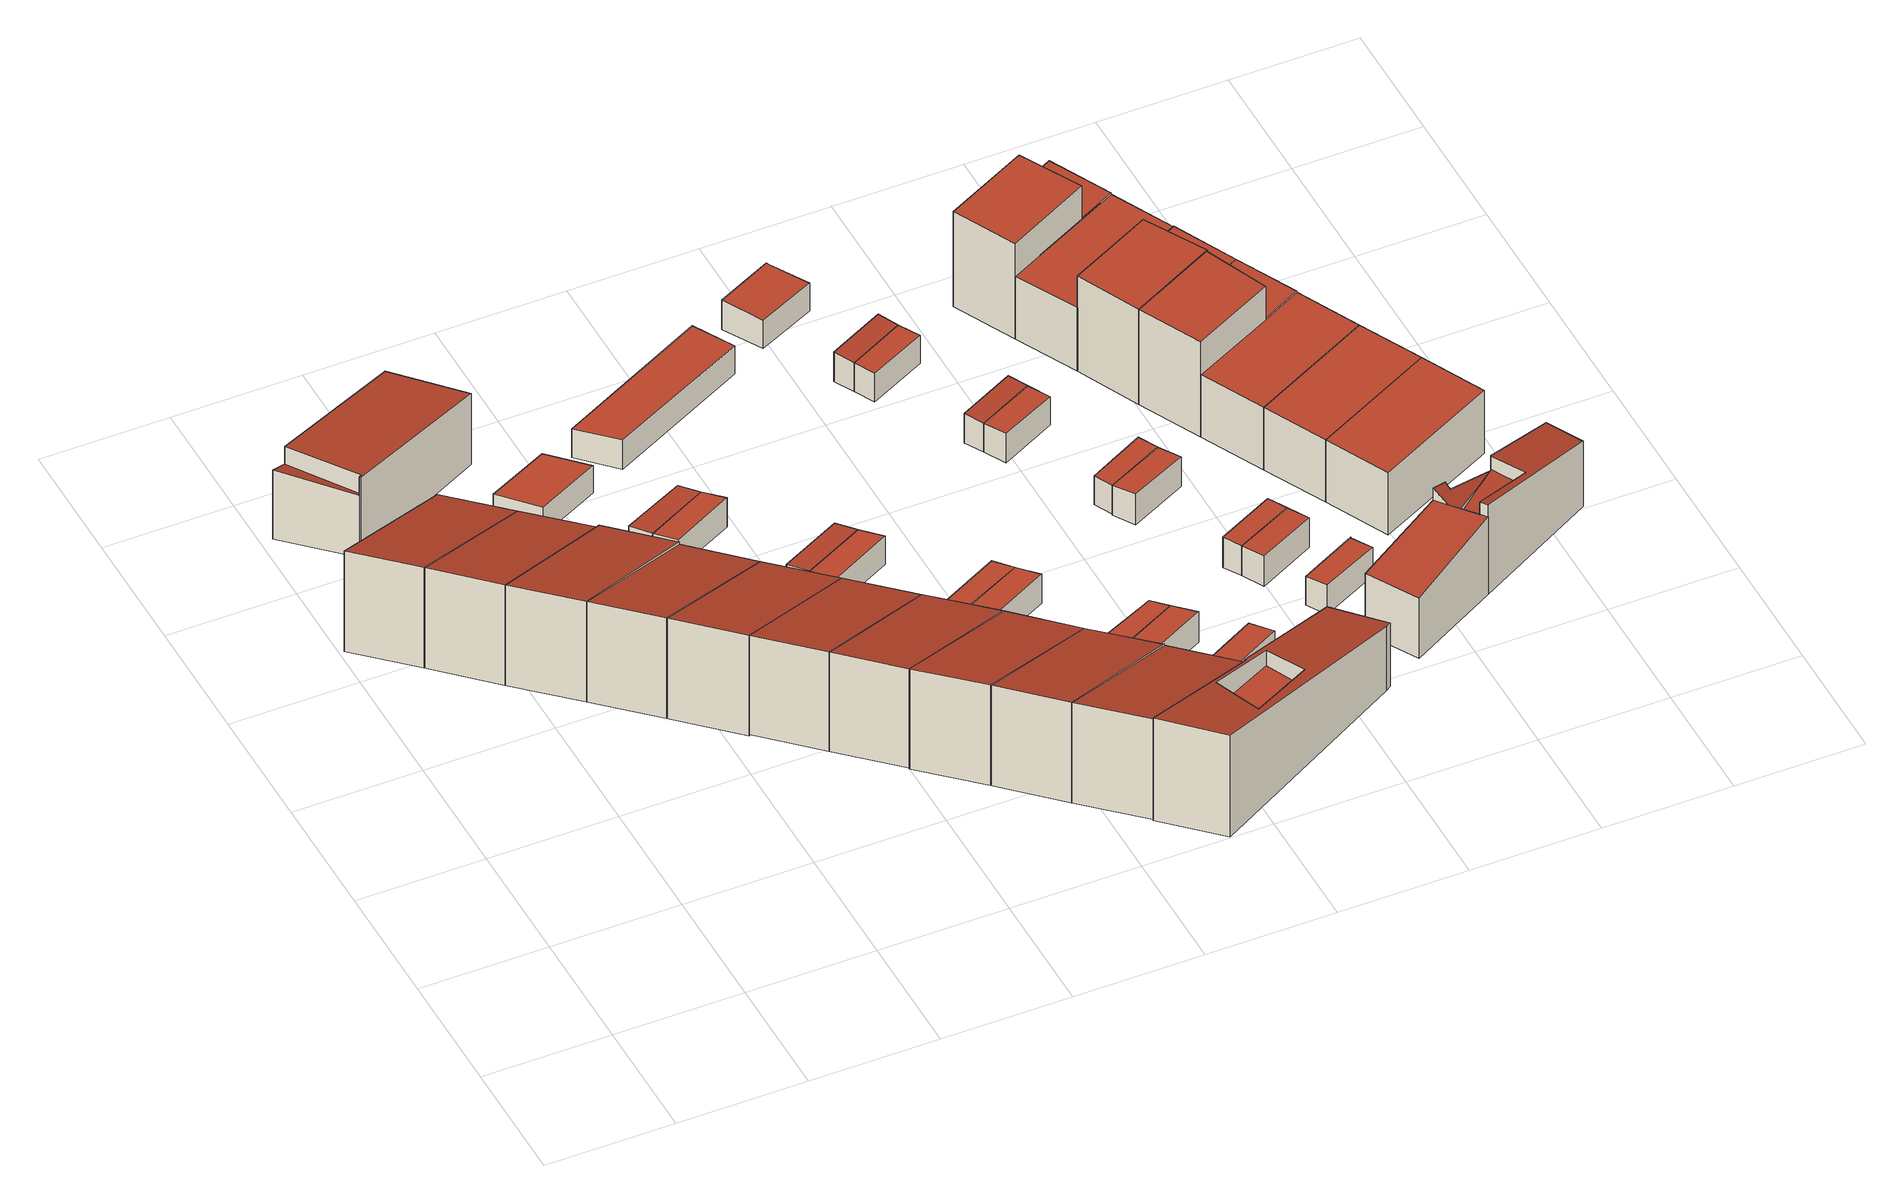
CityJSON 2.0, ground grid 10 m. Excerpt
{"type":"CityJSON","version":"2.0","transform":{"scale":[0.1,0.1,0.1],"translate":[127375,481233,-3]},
"CityObjects":{
"building1":{"type":"Building","attributes":{"b3_dak_type":"multiple horizontal","b3_h_dak_50p":5.71,"b3_h_dak_70p":6.11,"b3_h_dak_max":6.87,"b3_h_dak_min":4.73,"b3_h_maaiveld":-2.52,"b3_kas_warenhuis":false,"b3_mutatie_ahn3_ahn4":false,"b3_reconstructie_onvolledig":false,"b3_rmse_lod12":0.675,"b3_rmse_lod13":0.675,"b3_rmse_lod22":0.0353,"b3_val3dity_lod12":"[]","b3_val3dity_lod13":"[]","b3_val3dity_lod22":"[]","b3_volume_lod12":479.98,"b3_volume_lod13":479.98,"b3_volume_lod22":458.58,"geconstateerd":false,"oorspronkelijkbouwjaar":2003,"status":"Pand in gebruik"},"children":["building1-1"]},
"building1-1":{"type":"BuildingPart","parents":["building1"],"geometry":[{"type":"Solid","lod":"2.2","boundaries":[[[[0,1,2,3]],[[4,1,0,5]],[[6,2,1,4]],[[5,0,3,7]],[[7,3,2,6]],[[7,6,4,5]]]],"semantics":{"surfaces":[{"type":"GroundSurface"},{"type":"WallSurface","on_footprint_edge":true},{"type":"RoofSurface"}],"values":[[0,1,1,1,1,2]]}}]},
"building2":{"type":"Building","attributes":{"b3_dak_type":"multiple horizontal","b3_h_dak_50p":5.72,"b3_h_dak_70p":6.09,"b3_h_dak_max":6.89,"b3_h_dak_min":4.65,"b3_h_maaiveld":-2.51,"b3_kas_warenhuis":false,"b3_mutatie_ahn3_ahn4":false,"b3_reconstructie_onvolledig":false,"b3_rmse_lod12":0.679,"b3_rmse_lod13":0.679,"b3_rmse_lod22":0.0324,"b3_val3dity_lod12":"[]","b3_val3dity_lod13":"[]","b3_val3dity_lod22":"[]","b3_volume_lod12":479.37,"b3_volume_lod13":479.37,"b3_volume_lod22":457.81,"geconstateerd":false,"oorspronkelijkbouwjaar":2003,"status":"Pand in gebruik"},"children":["building2-1"]},
"building2-1":{"type":"BuildingPart","parents":["building2"],"geometry":[{"type":"Solid","lod":"2.2","boundaries":[[[[1,8,9,2]],[[10,8,1,4]],[[11,9,8,10]],[[4,1,2,6]],[[6,2,9,11]],[[6,11,10,4]]]],"semantics":{"surfaces":[{"type":"GroundSurface"},{"type":"WallSurface","on_footprint_edge":true},{"type":"RoofSurface"}],"values":[[0,1,1,1,1,2]]}}]},
"building3":{"type":"Building","attributes":{"b3_dak_type":"slanted","b3_h_dak_50p":4.36,"b3_h_dak_70p":4.55,"b3_h_dak_max":4.99,"b3_h_dak_min":3.2,"b3_h_maaiveld":-2.62,"b3_kas_warenhuis":false,"b3_mutatie_ahn3_ahn4":false,"b3_reconstructie_onvolledig":false,"b3_rmse_lod12":0.396,"b3_rmse_lod13":0.396,"b3_rmse_lod22":0.0684,"b3_val3dity_lod12":"[]","b3_val3dity_lod13":"[]","b3_val3dity_lod22":"[]","b3_volume_lod12":523.61,"b3_volume_lod13":523.61,"b3_volume_lod22":507.86,"geconstateerd":false,"oorspronkelijkbouwjaar":2003,"status":"Pand in gebruik"},"children":["building3-1"]},
"building3-1":{"type":"BuildingPart","parents":["building3"],"geometry":[{"type":"Solid","lod":"2.2","boundaries":[[[[12,13,14,15,16,17]],[[18,13,12,19]],[[20,17,16,21]],[[19,12,17,20,22]],[[23,14,13,18]],[[21,16,15,24]],[[22,20,25,26]],[[26,25,24,27]],[[27,24,15,14,23]],[[24,25,20,21]],[[27,23,18,19,22,26]]]],"semantics":{"surfaces":[{"type":"GroundSurface"},{"type":"WallSurface","on_footprint_edge":true},{"type":"WallSurface","on_footprint_edge":false},{"type":"RoofSurface"}],"values":[[0,1,1,1,1,1,2,2,1,3,3]]}}]},
"building4":{"type":"Building","attributes":{"b3_dak_type":"multiple horizontal","b3_h_dak_50p":5.87,"b3_h_dak_70p":6.16,"b3_h_dak_max":6.88,"b3_h_dak_min":4.62,"b3_h_maaiveld":-2.49,"b3_kas_warenhuis":false,"b3_mutatie_ahn3_ahn4":false,"b3_reconstructie_onvolledig":false,"b3_rmse_lod12":0.621,"b3_rmse_lod13":0.621,"b3_rmse_lod22":0.126,"b3_val3dity_lod12":"[]","b3_val3dity_lod13":"[]","b3_val3dity_lod22":"[]","b3_volume_lod12":480.76,"b3_volume_lod13":480.76,"b3_volume_lod22":460.43,"geconstateerd":false,"oorspronkelijkbouwjaar":2003,"status":"Pand in gebruik"},"children":["building4-1"]},
"building4-1":{"type":"BuildingPart","parents":["building4"],"geometry":[{"type":"Solid","lod":"2.2","boundaries":[[[[8,28,29,9]],[[30,28,8,31]],[[32,29,28,30]],[[31,8,9,11]],[[11,9,29,32]],[[11,32,30,31]]]],"semantics":{"surfaces":[{"type":"GroundSurface"},{"type":"WallSurface","on_footprint_edge":true},{"type":"RoofSurface"}],"values":[[0,1,1,1,1,2]]}}]},
"building5":{"type":"Building","attributes":{"b3_dak_type":"multiple horizontal","b3_h_dak_50p":5.74,"b3_h_dak_70p":6.12,"b3_h_dak_max":6.93,"b3_h_dak_min":4.72,"b3_h_maaiveld":-2.48,"b3_kas_warenhuis":false,"b3_mutatie_ahn3_ahn4":false,"b3_reconstructie_onvolledig":false,"b3_rmse_lod12":0.659,"b3_rmse_lod13":0.659,"b3_rmse_lod22":0.0326,"b3_val3dity_lod12":"[]","b3_val3dity_lod13":"[]","b3_val3dity_lod22":"[]","b3_volume_lod12":477.18,"b3_volume_lod13":477.18,"b3_volume_lod22":456,"geconstateerd":false,"oorspronkelijkbouwjaar":2003,"status":"Pand in gebruik"},"children":["building5-1"]},
"building5-1":{"type":"BuildingPart","parents":["building5"],"geometry":[{"type":"Solid","lod":"2.2","boundaries":[[[[28,33,34,29]],[[35,33,28,36]],[[37,34,33,35]],[[36,28,29,32]],[[32,29,34,37]],[[32,37,35,36]]]],"semantics":{"surfaces":[{"type":"GroundSurface"},{"type":"WallSurface","on_footprint_edge":true},{"type":"RoofSurface"}],"values":[[0,1,1,1,1,2]]}}]},
"building6":{"type":"Building","attributes":{"b3_dak_type":"multiple horizontal","b3_h_dak_50p":5.73,"b3_h_dak_70p":6.1,"b3_h_dak_max":6.91,"b3_h_dak_min":4.81,"b3_h_maaiveld":-2.48,"b3_kas_warenhuis":false,"b3_mutatie_ahn3_ahn4":false,"b3_reconstructie_onvolledig":false,"b3_rmse_lod12":0.672,"b3_rmse_lod13":0.672,"b3_rmse_lod22":0.0332,"b3_val3dity_lod12":"[]","b3_val3dity_lod13":"[]","b3_val3dity_lod22":"[]","b3_volume_lod12":476.98,"b3_volume_lod13":476.98,"b3_volume_lod22":455.63,"geconstateerd":false,"oorspronkelijkbouwjaar":2003,"status":"Pand in gebruik"},"children":["building6-1"]},
"building6-1":{"type":"BuildingPart","parents":["building6"],"geometry":[{"type":"Solid","lod":"2.2","boundaries":[[[[33,38,39,34]],[[40,38,33,35]],[[41,39,38,40]],[[35,33,34,37]],[[37,34,39,41]],[[37,41,40,35]]]],"semantics":{"surfaces":[{"type":"GroundSurface"},{"type":"WallSurface","on_footprint_edge":true},{"type":"RoofSurface"}],"values":[[0,1,1,1,1,2]]}}]},
"building7":{"type":"Building","attributes":{"b3_dak_type":"multiple horizontal","b3_h_dak_50p":0.03,"b3_h_dak_70p":0.05,"b3_h_dak_max":0.17,"b3_h_dak_min":-0.14,"b3_h_maaiveld":-2.53,"b3_kas_warenhuis":false,"b3_mutatie_ahn3_ahn4":false,"b3_reconstructie_onvolledig":false,"b3_rmse_lod12":0.0389,"b3_rmse_lod13":0.0389,"b3_rmse_lod22":0.0364,"b3_val3dity_lod12":"[]","b3_val3dity_lod13":"[]","b3_val3dity_lod22":"[]","b3_volume_lod12":48.45,"b3_volume_lod13":48.45,"b3_volume_lod22":48.21,"geconstateerd":false,"oorspronkelijkbouwjaar":2003,"status":"Pand in gebruik"},"children":["building7-1"]},
"building7-1":{"type":"BuildingPart","parents":["building7"],"geometry":[{"type":"Solid","lod":"2.2","boundaries":[[[[42,43,44,45]],[[46,43,42,47]],[[47,42,45,48]],[[49,44,43,46]],[[48,45,44,49]],[[48,49,46,47]]]],"semantics":{"surfaces":[{"type":"GroundSurface"},{"type":"WallSurface","on_footprint_edge":true},{"type":"RoofSurface"}],"values":[[0,1,1,1,1,2]]}}]},
"building8":{"type":"Building","attributes":{"b3_dak_type":"multiple horizontal","b3_h_dak_50p":5.73,"b3_h_dak_70p":6.1,"b3_h_dak_max":6.9,"b3_h_dak_min":4.64,"b3_h_maaiveld":-2.44,"b3_kas_warenhuis":false,"b3_mutatie_ahn3_ahn4":false,"b3_reconstructie_onvolledig":false,"b3_rmse_lod12":0.67,"b3_rmse_lod13":0.67,"b3_rmse_lod22":0.0298,"b3_val3dity_lod12":"[]","b3_val3dity_lod13":"[]","b3_val3dity_lod22":"[]","b3_volume_lod12":475.08,"b3_volume_lod13":475.08,"b3_volume_lod22":453.65,"geconstateerd":false,"oorspronkelijkbouwjaar":2003,"status":"Pand in gebruik"},"children":["building8-1"]},
"building8-1":{"type":"BuildingPart","parents":["building8"],"geometry":[{"type":"Solid","lod":"2.2","boundaries":[[[[50,51,52,53]],[[54,51,50,40]],[[55,52,51,54]],[[40,50,53,41]],[[41,53,52,55]],[[41,55,54,40]]]],"semantics":{"surfaces":[{"type":"GroundSurface"},{"type":"WallSurface","on_footprint_edge":true},{"type":"RoofSurface"}],"values":[[0,1,1,1,1,2]]}}]},
"building9":{"type":"Building","attributes":{"b3_dak_type":"multiple horizontal","b3_h_dak_50p":5.78,"b3_h_dak_70p":6.14,"b3_h_dak_max":6.91,"b3_h_dak_min":4.78,"b3_h_maaiveld":-2.45,"b3_kas_warenhuis":false,"b3_mutatie_ahn3_ahn4":false,"b3_reconstructie_onvolledig":false,"b3_rmse_lod12":0.666,"b3_rmse_lod13":0.666,"b3_rmse_lod22":0.034,"b3_val3dity_lod12":"[]","b3_val3dity_lod13":"[]","b3_val3dity_lod22":"[]","b3_volume_lod12":475.4,"b3_volume_lod13":475.4,"b3_volume_lod22":454.02,"geconstateerd":false,"oorspronkelijkbouwjaar":2003,"status":"Pand in gebruik"},"children":["building9-1"]},
"building9-1":{"type":"BuildingPart","parents":["building9"],"geometry":[{"type":"Solid","lod":"2.2","boundaries":[[[[51,56,57,52]],[[58,56,51,54]],[[59,57,56,58]],[[54,51,52,55]],[[55,52,57,59]],[[55,59,58,54]]]],"semantics":{"surfaces":[{"type":"GroundSurface"},{"type":"WallSurface","on_footprint_edge":true},{"type":"RoofSurface"}],"values":[[0,1,1,1,1,2]]}}]},
"building10":{"type":"Building","attributes":{"b3_dak_type":"multiple horizontal","b3_h_dak_50p":0.03,"b3_h_dak_70p":0.05,"b3_h_dak_max":0.17,"b3_h_dak_min":-0.16,"b3_h_maaiveld":-2.57,"b3_kas_warenhuis":false,"b3_mutatie_ahn3_ahn4":false,"b3_reconstructie_onvolledig":false,"b3_rmse_lod12":0.0401,"b3_rmse_lod13":0.0401,"b3_rmse_lod22":0.0329,"b3_val3dity_lod12":"[]","b3_val3dity_lod13":"[]","b3_val3dity_lod22":"[]","b3_volume_lod12":23.47,"b3_volume_lod13":23.47,"b3_volume_lod22":23.39,"geconstateerd":false,"oorspronkelijkbouwjaar":2003,"status":"Pand in gebruik"},"children":["building10-1"]},
"building10-1":{"type":"BuildingPart","parents":["building10"],"geometry":[{"type":"Solid","lod":"2.2","boundaries":[[[[60,61,62,63]],[[64,61,60,65]],[[66,62,61,64]],[[65,60,63,67]],[[67,63,62,66]],[[67,66,64,65]]]],"semantics":{"surfaces":[{"type":"GroundSurface"},{"type":"WallSurface","on_footprint_edge":true},{"type":"RoofSurface"}],"values":[[0,1,1,1,1,2]]}}]},
"building11":{"type":"Building","attributes":{"b3_dak_type":"multiple horizontal","b3_h_dak_50p":0.03,"b3_h_dak_70p":0.04,"b3_h_dak_max":0.14,"b3_h_dak_min":-0.04,"b3_h_maaiveld":-2.57,"b3_kas_warenhuis":false,"b3_mutatie_ahn3_ahn4":false,"b3_reconstructie_onvolledig":false,"b3_rmse_lod12":0.0367,"b3_rmse_lod13":0.0367,"b3_rmse_lod22":0.033,"b3_val3dity_lod12":"[]","b3_val3dity_lod13":"[]","b3_val3dity_lod22":"[]","b3_volume_lod12":25.91,"b3_volume_lod13":25.91,"b3_volume_lod22":25.85,"geconstateerd":false,"oorspronkelijkbouwjaar":2003,"status":"Pand in gebruik"},"children":["building11-1"]},
"building11-1":{"type":"BuildingPart","parents":["building11"],"geometry":[{"type":"Solid","lod":"2.2","boundaries":[[[[61,68,69,62]],[[70,68,61,64]],[[71,69,68,70]],[[64,61,62,66]],[[66,62,69,71]],[[66,71,70,64]]]],"semantics":{"surfaces":[{"type":"GroundSurface"},{"type":"WallSurface","on_footprint_edge":true},{"type":"RoofSurface"}],"values":[[0,1,1,1,1,2]]}}]},
"building12":{"type":"Building","attributes":{"b3_dak_type":"multiple horizontal","b3_h_dak_50p":5.74,"b3_h_dak_70p":6.14,"b3_h_dak_max":6.89,"b3_h_dak_min":4.64,"b3_h_maaiveld":-2.49,"b3_kas_warenhuis":false,"b3_mutatie_ahn3_ahn4":false,"b3_reconstructie_onvolledig":false,"b3_rmse_lod12":0.674,"b3_rmse_lod13":0.674,"b3_rmse_lod22":0.0331,"b3_val3dity_lod12":"[]","b3_val3dity_lod13":"[]","b3_val3dity_lod22":"[]","b3_volume_lod12":476.96,"b3_volume_lod13":476.96,"b3_volume_lod22":455.8,"geconstateerd":false,"oorspronkelijkbouwjaar":2003,"status":"Pand in gebruik"},"children":["building12-1"]},
"building12-1":{"type":"BuildingPart","parents":["building12"],"geometry":[{"type":"Solid","lod":"2.2","boundaries":[[[[72,73,74,75]],[[76,73,72,58]],[[77,74,73,76]],[[58,72,75,59]],[[59,75,74,77]],[[59,77,76,58]]]],"semantics":{"surfaces":[{"type":"GroundSurface"},{"type":"WallSurface","on_footprint_edge":true},{"type":"RoofSurface"}],"values":[[0,1,1,1,1,2]]}}]},
"building13":{"type":"Building","attributes":{"b3_dak_type":"multiple horizontal","b3_h_dak_50p":0.03,"b3_h_dak_70p":0.04,"b3_h_dak_max":0.19,"b3_h_dak_min":-0.16,"b3_h_maaiveld":-2.59,"b3_kas_warenhuis":false,"b3_mutatie_ahn3_ahn4":false,"b3_reconstructie_onvolledig":false,"b3_rmse_lod12":0.0432,"b3_rmse_lod13":0.0432,"b3_rmse_lod22":0.0368,"b3_val3dity_lod12":"[]","b3_val3dity_lod13":"[]","b3_val3dity_lod22":"[]","b3_volume_lod12":22.64,"b3_volume_lod13":22.64,"b3_volume_lod22":22.58,"geconstateerd":false,"oorspronkelijkbouwjaar":2003,"status":"Pand in gebruik"},"children":["building13-1"]},
"building13-1":{"type":"BuildingPart","parents":["building13"],"geometry":[{"type":"Solid","lod":"2.2","boundaries":[[[[78,79,80,81]],[[82,79,78,83]],[[84,80,79,82]],[[83,78,81,85]],[[85,81,80,84]],[[85,84,82,83]]]],"semantics":{"surfaces":[{"type":"GroundSurface"},{"type":"WallSurface","on_footprint_edge":true},{"type":"RoofSurface"}],"values":[[0,1,1,1,1,2]]}}]},
"building14":{"type":"Building","attributes":{"b3_dak_type":"multiple horizontal","b3_h_dak_50p":5.72,"b3_h_dak_70p":6.12,"b3_h_dak_max":6.91,"b3_h_dak_min":4.76,"b3_h_maaiveld":-2.52,"b3_kas_warenhuis":false,"b3_mutatie_ahn3_ahn4":false,"b3_reconstructie_onvolledig":false,"b3_rmse_lod12":0.667,"b3_rmse_lod13":0.667,"b3_rmse_lod22":0.0302,"b3_val3dity_lod12":"[]","b3_val3dity_lod13":"[]","b3_val3dity_lod22":"[]","b3_volume_lod12":478.08,"b3_volume_lod13":478.08,"b3_volume_lod22":457.06,"geconstateerd":false,"oorspronkelijkbouwjaar":2003,"status":"Pand in gebruik"},"children":["building14-1"]},
"building14-1":{"type":"BuildingPart","parents":["building14"],"geometry":[{"type":"Solid","lod":"2.2","boundaries":[[[[73,86,87,74]],[[88,86,73,76]],[[89,87,86,88]],[[76,73,74,77]],[[77,74,87,89]],[[77,89,88,76]]]],"semantics":{"surfaces":[{"type":"GroundSurface"},{"type":"WallSurface","on_footprint_edge":true},{"type":"RoofSurface"}],"values":[[0,1,1,1,1,2]]}}]},
"building15":{"type":"Building","attributes":{"b3_dak_type":"multiple horizontal","b3_h_dak_50p":0.02,"b3_h_dak_70p":0.03,"b3_h_dak_max":0.12,"b3_h_dak_min":-0.18,"b3_h_maaiveld":-2.58,"b3_kas_warenhuis":false,"b3_mutatie_ahn3_ahn4":false,"b3_reconstructie_onvolledig":false,"b3_rmse_lod12":0.0417,"b3_rmse_lod13":0.0417,"b3_rmse_lod22":0.0362,"b3_val3dity_lod12":"[]","b3_val3dity_lod13":"[]","b3_val3dity_lod22":"[]","b3_volume_lod12":26.7,"b3_volume_lod13":26.7,"b3_volume_lod22":26.54,"geconstateerd":false,"oorspronkelijkbouwjaar":2003,"status":"Pand in gebruik"},"children":["building15-1"]},
"building15-1":{"type":"BuildingPart","parents":["building15"],"geometry":[{"type":"Solid","lod":"2.2","boundaries":[[[[79,90,91,80]],[[92,90,79,82]],[[93,91,90,92]],[[82,79,80,84]],[[84,80,91,93]],[[84,93,92,82]]]],"semantics":{"surfaces":[{"type":"GroundSurface"},{"type":"WallSurface","on_footprint_edge":true},{"type":"RoofSurface"}],"values":[[0,1,1,1,1,2]]}}]},
"building16":{"type":"Building","attributes":{"b3_dak_type":"multiple horizontal","b3_h_dak_50p":0.03,"b3_h_dak_70p":0.05,"b3_h_dak_max":0.17,"b3_h_dak_min":-0.17,"b3_h_maaiveld":-2.6,"b3_kas_warenhuis":false,"b3_mutatie_ahn3_ahn4":false,"b3_reconstructie_onvolledig":false,"b3_rmse_lod12":0.0377,"b3_rmse_lod13":0.0377,"b3_rmse_lod22":0.0359,"b3_val3dity_lod12":"[]","b3_val3dity_lod13":"[]","b3_val3dity_lod22":"[]","b3_volume_lod12":119.16,"b3_volume_lod13":119.16,"b3_volume_lod22":118.74,"geconstateerd":false,"oorspronkelijkbouwjaar":2003,"status":"Pand in gebruik"},"children":["building16-1"]},
"building16-1":{"type":"BuildingPart","parents":["building16"],"geometry":[{"type":"Solid","lod":"2.2","boundaries":[[[[94,95,96,97]],[[98,95,94,99]],[[99,94,97,100]],[[101,96,95,98]],[[100,97,96,101]],[[100,101,98,99]]]],"semantics":{"surfaces":[{"type":"GroundSurface"},{"type":"WallSurface","on_footprint_edge":true},{"type":"RoofSurface"}],"values":[[0,1,1,1,1,2]]}}]},
"building17":{"type":"Building","attributes":{"b3_dak_type":"multiple horizontal","b3_h_dak_50p":5.78,"b3_h_dak_70p":6.12,"b3_h_dak_max":6.89,"b3_h_dak_min":4.5,"b3_h_maaiveld":-2.52,"b3_kas_warenhuis":false,"b3_mutatie_ahn3_ahn4":false,"b3_reconstructie_onvolledig":false,"b3_rmse_lod12":0.656,"b3_rmse_lod13":0.656,"b3_rmse_lod22":0.0802,"b3_val3dity_lod12":"[]","b3_val3dity_lod13":"[]","b3_val3dity_lod22":"[]","b3_volume_lod12":478.25,"b3_volume_lod13":478.25,"b3_volume_lod22":457.12,"geconstateerd":false,"oorspronkelijkbouwjaar":2003,"status":"Pand in gebruik"},"children":["building17-1"]},
"building17-1":{"type":"BuildingPart","parents":["building17"],"geometry":[{"type":"Solid","lod":"2.2","boundaries":[[[[86,102,103,104,87]],[[105,102,86,106]],[[106,86,87,89]],[[89,87,104,107]],[[107,104,103,108]],[[108,103,102,105]],[[108,105,106,89,107]]]],"semantics":{"surfaces":[{"type":"GroundSurface"},{"type":"WallSurface","on_footprint_edge":true},{"type":"RoofSurface"}],"values":[[0,1,1,1,1,1,2]]}}]},
"building18":{"type":"Building","attributes":{"b3_dak_type":"multiple horizontal","b3_h_dak_50p":0.03,"b3_h_dak_70p":0.04,"b3_h_dak_max":0.16,"b3_h_dak_min":-0.13,"b3_h_maaiveld":-2.58,"b3_kas_warenhuis":false,"b3_mutatie_ahn3_ahn4":false,"b3_reconstructie_onvolledig":false,"b3_rmse_lod12":0.0415,"b3_rmse_lod13":0.0415,"b3_rmse_lod22":0.0367,"b3_val3dity_lod12":"[]","b3_val3dity_lod13":"[]","b3_val3dity_lod22":"[]","b3_volume_lod12":22.31,"b3_volume_lod13":22.31,"b3_volume_lod22":22.2,"geconstateerd":false,"oorspronkelijkbouwjaar":2003,"status":"Pand in gebruik"},"children":["building18-1"]},
"building18-1":{"type":"BuildingPart","parents":["building18"],"geometry":[{"type":"Solid","lod":"2.2","boundaries":[[[[109,110,111,112]],[[113,110,109,114]],[[115,111,110,113]],[[114,109,112,116]],[[116,112,111,115]],[[116,115,113,114]]]],"semantics":{"surfaces":[{"type":"GroundSurface"},{"type":"WallSurface","on_footprint_edge":true},{"type":"RoofSurface"}],"values":[[0,1,1,1,1,2]]}}]},
"building19":{"type":"Building","attributes":{"b3_dak_type":"multiple horizontal","b3_h_dak_50p":0.02,"b3_h_dak_70p":0.04,"b3_h_dak_max":0.21,"b3_h_dak_min":-0.14,"b3_h_maaiveld":-2.6,"b3_kas_warenhuis":false,"b3_mutatie_ahn3_ahn4":false,"b3_reconstructie_onvolledig":false,"b3_rmse_lod12":0.0429,"b3_rmse_lod13":0.0429,"b3_rmse_lod22":0.0393,"b3_val3dity_lod12":"[]","b3_val3dity_lod13":"[]","b3_val3dity_lod22":"[]","b3_volume_lod12":27.33,"b3_volume_lod13":27.33,"b3_volume_lod22":27.25,"geconstateerd":false,"oorspronkelijkbouwjaar":2003,"status":"Pand in gebruik"},"children":["building19-1"]},
"building19-1":{"type":"BuildingPart","parents":["building19"],"geometry":[{"type":"Solid","lod":"2.2","boundaries":[[[[110,117,118,111]],[[119,117,110,113]],[[120,118,117,119]],[[113,110,111,115]],[[115,111,118,120]],[[115,120,119,113]]]],"semantics":{"surfaces":[{"type":"GroundSurface"},{"type":"WallSurface","on_footprint_edge":true},{"type":"RoofSurface"}],"values":[[0,1,1,1,1,2]]}}]},
"building20":{"type":"Building","attributes":{"b3_dak_type":"multiple horizontal","b3_h_dak_50p":4.36,"b3_h_dak_70p":5.8,"b3_h_dak_max":6.94,"b3_h_dak_min":2.99,"b3_h_maaiveld":-2.63,"b3_kas_warenhuis":false,"b3_mutatie_ahn3_ahn4":false,"b3_reconstructie_onvolledig":false,"b3_rmse_lod12":1.62,"b3_rmse_lod13":1.62,"b3_rmse_lod22":0.109,"b3_val3dity_lod12":"[]","b3_val3dity_lod13":"[]","b3_val3dity_lod22":"[]","b3_volume_lod12":766.94,"b3_volume_lod13":766.94,"b3_volume_lod22":662.91,"geconstateerd":false,"oorspronkelijkbouwjaar":2003,"status":"Pand in gebruik"},"children":["building20-1"]},
"building20-1":{"type":"BuildingPart","parents":["building20"],"geometry":[{"type":"Solid","lod":"2.2","boundaries":[[[[121,122,123,124,125,126,127]],[[128,125,124,129]],[[130,126,125,128]],[[131,132,133,134]],[[135,123,122,136]],[[129,124,123,135]],[[137,127,126,130]],[[138,139,132,131]],[[140,121,127,137]],[[134,133,141,142]],[[142,141,139,138]],[[136,122,121,140]],[[139,141,133,132]],[[136,140,137,130,128,129,135],[142,138,131,134]]]],"semantics":{"surfaces":[{"type":"GroundSurface"},{"type":"WallSurface","on_footprint_edge":true},{"type":"WallSurface","on_footprint_edge":false},{"type":"RoofSurface"}],"values":[[0,1,1,2,1,1,1,2,1,2,2,1,3,3]]}}]},
"building21":{"type":"Building","attributes":{"b3_dak_type":"multiple horizontal","b3_h_dak_50p":0.03,"b3_h_dak_70p":0.05,"b3_h_dak_max":0.17,"b3_h_dak_min":-0.09,"b3_h_maaiveld":-2.64,"b3_kas_warenhuis":false,"b3_mutatie_ahn3_ahn4":false,"b3_reconstructie_onvolledig":false,"b3_rmse_lod12":0.0358,"b3_rmse_lod13":0.0358,"b3_rmse_lod22":0.0316,"b3_val3dity_lod12":"[]","b3_val3dity_lod13":"[]","b3_val3dity_lod22":"[]","b3_volume_lod12":22.71,"b3_volume_lod13":22.71,"b3_volume_lod22":22.63,"geconstateerd":false,"oorspronkelijkbouwjaar":2003,"status":"Pand in gebruik"},"children":["building21-1"]},
"building21-1":{"type":"BuildingPart","parents":["building21"],"geometry":[{"type":"Solid","lod":"2.2","boundaries":[[[[143,144,145,146]],[[147,144,143,148]],[[149,145,144,147]],[[148,143,146,150]],[[150,146,145,149]],[[150,149,147,148]]]],"semantics":{"surfaces":[{"type":"GroundSurface"},{"type":"WallSurface","on_footprint_edge":true},{"type":"RoofSurface"}],"values":[[0,1,1,1,1,2]]}}]},
"building22":{"type":"Building","attributes":{"b3_dak_type":"multiple horizontal","b3_h_dak_50p":0.04,"b3_h_dak_70p":0.05,"b3_h_dak_max":0.16,"b3_h_dak_min":-0.11,"b3_h_maaiveld":-2.67,"b3_kas_warenhuis":false,"b3_mutatie_ahn3_ahn4":false,"b3_reconstructie_onvolledig":false,"b3_rmse_lod12":0.0364,"b3_rmse_lod13":0.0364,"b3_rmse_lod22":0.0348,"b3_val3dity_lod12":"[]","b3_val3dity_lod13":"[]","b3_val3dity_lod22":"[]","b3_volume_lod12":28.08,"b3_volume_lod13":28.08,"b3_volume_lod22":28,"geconstateerd":false,"oorspronkelijkbouwjaar":2003,"status":"Pand in gebruik"},"children":["building22-1"]},
"building22-1":{"type":"BuildingPart","parents":["building22"],"geometry":[{"type":"Solid","lod":"2.2","boundaries":[[[[151,152,153,154]],[[155,152,151,147]],[[156,153,152,155]],[[147,151,154,149]],[[149,154,153,156]],[[149,156,155,147]]]],"semantics":{"surfaces":[{"type":"GroundSurface"},{"type":"WallSurface","on_footprint_edge":true},{"type":"RoofSurface"}],"values":[[0,1,1,1,1,2]]}}]},
"building23":{"type":"Building","attributes":{"b3_dak_type":"multiple horizontal","b3_h_dak_50p":0.04,"b3_h_dak_70p":0.05,"b3_h_dak_max":0.16,"b3_h_dak_min":-0.13,"b3_h_maaiveld":-2.66,"b3_kas_warenhuis":false,"b3_mutatie_ahn3_ahn4":false,"b3_reconstructie_onvolledig":false,"b3_rmse_lod12":0.0434,"b3_rmse_lod13":0.0434,"b3_rmse_lod22":0.0419,"b3_val3dity_lod12":"[]","b3_val3dity_lod13":"[]","b3_val3dity_lod22":"[]","b3_volume_lod12":26.54,"b3_volume_lod13":26.54,"b3_volume_lod22":26.46,"geconstateerd":false,"oorspronkelijkbouwjaar":2003,"status":"Pand in gebruik"},"children":["building23-1"]},
"building23-1":{"type":"BuildingPart","parents":["building23"],"geometry":[{"type":"Solid","lod":"2.2","boundaries":[[[[157,158,159,160]],[[161,158,157,162]],[[163,159,158,161]],[[162,157,160,164]],[[164,160,159,163]],[[164,163,161,162]]]],"semantics":{"surfaces":[{"type":"GroundSurface"},{"type":"WallSurface","on_footprint_edge":true},{"type":"RoofSurface"}],"values":[[0,1,1,1,1,2]]}}]},
"building24":{"type":"Building","attributes":{"b3_dak_type":"multiple horizontal","b3_h_dak_50p":0.03,"b3_h_dak_70p":0.05,"b3_h_dak_max":0.19,"b3_h_dak_min":-0.26,"b3_h_maaiveld":-2.58,"b3_kas_warenhuis":false,"b3_mutatie_ahn3_ahn4":false,"b3_reconstructie_onvolledig":false,"b3_rmse_lod12":0.0398,"b3_rmse_lod13":0.0398,"b3_rmse_lod22":0.0384,"b3_val3dity_lod12":"[]","b3_val3dity_lod13":"[]","b3_val3dity_lod22":"[]","b3_volume_lod12":45.27,"b3_volume_lod13":45.27,"b3_volume_lod22":45.15,"geconstateerd":false,"oorspronkelijkbouwjaar":2003,"status":"Pand in gebruik"},"children":["building24-1"]},
"building24-1":{"type":"BuildingPart","parents":["building24"],"geometry":[{"type":"Solid","lod":"2.2","boundaries":[[[[165,166,167,168,169]],[[170,166,165,171]],[[172,167,166,170]],[[173,168,167,172]],[[171,165,169,174]],[[174,169,168,173]],[[174,173,172,170,171]]]],"semantics":{"surfaces":[{"type":"GroundSurface"},{"type":"WallSurface","on_footprint_edge":true},{"type":"RoofSurface"}],"values":[[0,1,1,1,1,1,2]]}}]},
"building25":{"type":"Building","attributes":{"b3_dak_type":"multiple horizontal","b3_h_dak_50p":0.03,"b3_h_dak_70p":0.05,"b3_h_dak_max":0.16,"b3_h_dak_min":-0.13,"b3_h_maaiveld":-2.61,"b3_kas_warenhuis":false,"b3_mutatie_ahn3_ahn4":false,"b3_reconstructie_onvolledig":false,"b3_rmse_lod12":0.0394,"b3_rmse_lod13":0.0394,"b3_rmse_lod22":0.0327,"b3_val3dity_lod12":"[]","b3_val3dity_lod13":"[]","b3_val3dity_lod22":"[]","b3_volume_lod12":21.98,"b3_volume_lod13":21.98,"b3_volume_lod22":21.88,"geconstateerd":false,"oorspronkelijkbouwjaar":2003,"status":"Pand in gebruik"},"children":["building25-1"]},
"building25-1":{"type":"BuildingPart","parents":["building25"],"geometry":[{"type":"Solid","lod":"2.2","boundaries":[[[[175,176,177,178]],[[179,176,175,180]],[[181,177,176,179]],[[180,175,178,182]],[[182,178,177,181]],[[182,181,179,180]]]],"semantics":{"surfaces":[{"type":"GroundSurface"},{"type":"WallSurface","on_footprint_edge":true},{"type":"RoofSurface"}],"values":[[0,1,1,1,1,2]]}}]},
"building26":{"type":"Building","attributes":{"b3_dak_type":"multiple horizontal","b3_h_dak_50p":0.03,"b3_h_dak_70p":0.04,"b3_h_dak_max":0.13,"b3_h_dak_min":-0.15,"b3_h_maaiveld":-2.6,"b3_kas_warenhuis":false,"b3_mutatie_ahn3_ahn4":false,"b3_reconstructie_onvolledig":false,"b3_rmse_lod12":0.0383,"b3_rmse_lod13":0.0383,"b3_rmse_lod22":0.0375,"b3_val3dity_lod12":"[]","b3_val3dity_lod13":"[]","b3_val3dity_lod22":"[]","b3_volume_lod12":23.56,"b3_volume_lod13":23.56,"b3_volume_lod22":23.51,"geconstateerd":false,"oorspronkelijkbouwjaar":2003,"status":"Pand in gebruik"},"children":["building26-1"]},
"building26-1":{"type":"BuildingPart","parents":["building26"],"geometry":[{"type":"Solid","lod":"2.2","boundaries":[[[[183,184,177,176]],[[185,184,183,186]],[[186,183,176,179]],[[181,177,184,185]],[[179,176,177,181]],[[179,181,185,186]]]],"semantics":{"surfaces":[{"type":"GroundSurface"},{"type":"WallSurface","on_footprint_edge":true},{"type":"RoofSurface"}],"values":[[0,1,1,1,1,2]]}}]},
"building27":{"type":"Building","attributes":{"b3_dak_type":"multiple horizontal","b3_h_dak_50p":0.03,"b3_h_dak_70p":0.04,"b3_h_dak_max":0.14,"b3_h_dak_min":-0.05,"b3_h_maaiveld":-2.6,"b3_kas_warenhuis":false,"b3_mutatie_ahn3_ahn4":false,"b3_reconstructie_onvolledig":false,"b3_rmse_lod12":0.041,"b3_rmse_lod13":0.041,"b3_rmse_lod22":0.0338,"b3_val3dity_lod12":"[]","b3_val3dity_lod13":"[]","b3_val3dity_lod22":"[]","b3_volume_lod12":20.97,"b3_volume_lod13":20.97,"b3_volume_lod22":20.88,"geconstateerd":false,"oorspronkelijkbouwjaar":2003,"status":"Pand in gebruik"},"children":["building27-1"]},
"building27-1":{"type":"BuildingPart","parents":["building27"],"geometry":[{"type":"Solid","lod":"2.2","boundaries":[[[[187,188,189,190]],[[191,188,187,192]],[[193,189,188,191]],[[192,187,190,194]],[[194,190,189,193]],[[194,193,191,192]]]],"semantics":{"surfaces":[{"type":"GroundSurface"},{"type":"WallSurface","on_footprint_edge":true},{"type":"RoofSurface"}],"values":[[0,1,1,1,1,2]]}}]},
"building28":{"type":"Building","attributes":{"b3_dak_type":"multiple horizontal","b3_h_dak_50p":0.02,"b3_h_dak_70p":0.04,"b3_h_dak_max":0.16,"b3_h_dak_min":-0.06,"b3_h_maaiveld":-2.59,"b3_kas_warenhuis":false,"b3_mutatie_ahn3_ahn4":false,"b3_reconstructie_onvolledig":false,"b3_rmse_lod12":0.0368,"b3_rmse_lod13":0.0368,"b3_rmse_lod22":0.0324,"b3_val3dity_lod12":"[]","b3_val3dity_lod13":"[]","b3_val3dity_lod22":"[]","b3_volume_lod12":24.58,"b3_volume_lod13":24.58,"b3_volume_lod22":24.5,"geconstateerd":false,"oorspronkelijkbouwjaar":2003,"status":"Pand in gebruik"},"children":["building28-1"]},
"building28-1":{"type":"BuildingPart","parents":["building28"],"geometry":[{"type":"Solid","lod":"2.2","boundaries":[[[[195,196,189,188]],[[197,196,195,198]],[[198,195,188,191]],[[193,189,196,197]],[[191,188,189,193]],[[191,193,197,198]]]],"semantics":{"surfaces":[{"type":"GroundSurface"},{"type":"WallSurface","on_footprint_edge":true},{"type":"RoofSurface"}],"values":[[0,1,1,1,1,2]]}}]},
"building29":{"type":"Building","attributes":{"b3_dak_type":"multiple horizontal","b3_h_dak_50p":0.03,"b3_h_dak_70p":0.06,"b3_h_dak_max":0.19,"b3_h_dak_min":-0.18,"b3_h_maaiveld":-2.64,"b3_kas_warenhuis":false,"b3_mutatie_ahn3_ahn4":false,"b3_reconstructie_onvolledig":false,"b3_rmse_lod12":0.0487,"b3_rmse_lod13":0.0487,"b3_rmse_lod22":0.0456,"b3_val3dity_lod12":"[]","b3_val3dity_lod13":"[]","b3_val3dity_lod22":"[]","b3_volume_lod12":20.78,"b3_volume_lod13":20.78,"b3_volume_lod22":20.69,"geconstateerd":false,"oorspronkelijkbouwjaar":2003,"status":"Pand in gebruik"},"children":["building29-1"]},
"building29-1":{"type":"BuildingPart","parents":["building29"],"geometry":[{"type":"Solid","lod":"2.2","boundaries":[[[[199,200,201,202]],[[203,200,199,204]],[[205,201,200,203]],[[204,199,202,206]],[[206,202,201,205]],[[206,205,203,204]]]],"semantics":{"surfaces":[{"type":"GroundSurface"},{"type":"WallSurface","on_footprint_edge":true},{"type":"RoofSurface"}],"values":[[0,1,1,1,1,2]]}}]},
"building30":{"type":"Building","attributes":{"b3_dak_type":"multiple horizontal","b3_h_dak_50p":0.03,"b3_h_dak_70p":0.05,"b3_h_dak_max":0.11,"b3_h_dak_min":-0.03,"b3_h_maaiveld":-2.65,"b3_kas_warenhuis":false,"b3_mutatie_ahn3_ahn4":false,"b3_reconstructie_onvolledig":false,"b3_rmse_lod12":0.0321,"b3_rmse_lod13":0.0321,"b3_rmse_lod22":0.0279,"b3_val3dity_lod12":"[]","b3_val3dity_lod13":"[]","b3_val3dity_lod22":"[]","b3_volume_lod12":25.43,"b3_volume_lod13":25.43,"b3_volume_lod22":25.37,"geconstateerd":false,"oorspronkelijkbouwjaar":2003,"status":"Pand in gebruik"},"children":["building30-1"]},
"building30-1":{"type":"BuildingPart","parents":["building30"],"geometry":[{"type":"Solid","lod":"2.2","boundaries":[[[[207,208,209,210]],[[211,208,207,212]],[[212,207,210,203]],[[205,209,208,211]],[[203,210,209,205]],[[203,205,211,212]]]],"semantics":{"surfaces":[{"type":"GroundSurface"},{"type":"WallSurface","on_footprint_edge":true},{"type":"RoofSurface"}],"values":[[0,1,1,1,1,2]]}}]},
"building31":{"type":"Building","attributes":{"b3_dak_type":"multiple horizontal","b3_h_dak_50p":0.03,"b3_h_dak_70p":0.05,"b3_h_dak_max":0.15,"b3_h_dak_min":-0.17,"b3_h_maaiveld":-2.67,"b3_kas_warenhuis":false,"b3_mutatie_ahn3_ahn4":false,"b3_reconstructie_onvolledig":false,"b3_rmse_lod12":0.036,"b3_rmse_lod13":0.036,"b3_rmse_lod22":0.0334,"b3_val3dity_lod12":"[]","b3_val3dity_lod13":"[]","b3_val3dity_lod22":"[]","b3_volume_lod12":21.4,"b3_volume_lod13":21.4,"b3_volume_lod22":21.32,"geconstateerd":false,"oorspronkelijkbouwjaar":2003,"status":"Pand in gebruik"},"children":["building31-1"]},
"building31-1":{"type":"BuildingPart","parents":["building31"],"geometry":[{"type":"Solid","lod":"2.2","boundaries":[[[[213,214,215,216]],[[217,214,213,218]],[[219,215,214,217]],[[218,213,216,220]],[[220,216,215,219]],[[220,219,217,218]]]],"semantics":{"surfaces":[{"type":"GroundSurface"},{"type":"WallSurface","on_footprint_edge":true},{"type":"RoofSurface"}],"values":[[0,1,1,1,1,2]]}}]},
"building32":{"type":"Building","attributes":{"b3_dak_type":"multiple horizontal","b3_h_dak_50p":0.03,"b3_h_dak_70p":0.05,"b3_h_dak_max":0.15,"b3_h_dak_min":-0.05,"b3_h_maaiveld":-2.68,"b3_kas_warenhuis":false,"b3_mutatie_ahn3_ahn4":false,"b3_reconstructie_onvolledig":false,"b3_rmse_lod12":0.0343,"b3_rmse_lod13":0.0343,"b3_rmse_lod22":0.0319,"b3_val3dity_lod12":"[]","b3_val3dity_lod13":"[]","b3_val3dity_lod22":"[]","b3_volume_lod12":25.57,"b3_volume_lod13":25.57,"b3_volume_lod22":25.49,"geconstateerd":false,"oorspronkelijkbouwjaar":2003,"status":"Pand in gebruik"},"children":["building32-1"]},
"building32-1":{"type":"BuildingPart","parents":["building32"],"geometry":[{"type":"Solid","lod":"2.2","boundaries":[[[[221,222,215,214]],[[223,222,221,224]],[[224,221,214,217]],[[219,215,222,223]],[[217,214,215,219]],[[217,219,223,224]]]],"semantics":{"surfaces":[{"type":"GroundSurface"},{"type":"WallSurface","on_footprint_edge":true},{"type":"RoofSurface"}],"values":[[0,1,1,1,1,2]]}}]},
"building33":{"type":"Building","attributes":{"b3_dak_type":"multiple horizontal","b3_h_dak_50p":0.04,"b3_h_dak_70p":0.05,"b3_h_dak_max":0.23,"b3_h_dak_min":-0.2,"b3_h_maaiveld":-2.65,"b3_kas_warenhuis":false,"b3_mutatie_ahn3_ahn4":false,"b3_reconstructie_onvolledig":false,"b3_rmse_lod12":0.047,"b3_rmse_lod13":0.047,"b3_rmse_lod22":0.0465,"b3_val3dity_lod12":"[]","b3_val3dity_lod13":"[]","b3_val3dity_lod22":"[]","b3_volume_lod12":24.48,"b3_volume_lod13":24.48,"b3_volume_lod22":24.41,"geconstateerd":false,"oorspronkelijkbouwjaar":2003,"status":"Pand in gebruik"},"children":["building33-1"]},
"building33-1":{"type":"BuildingPart","parents":["building33"],"geometry":[{"type":"Solid","lod":"2.2","boundaries":[[[[225,226,227,228,229]],[[230,226,225,231]],[[232,227,226,230]],[[233,228,227,232]],[[231,225,229,234]],[[234,229,228,233]],[[234,233,232,230,231]]]],"semantics":{"surfaces":[{"type":"GroundSurface"},{"type":"WallSurface","on_footprint_edge":true},{"type":"RoofSurface"}],"values":[[0,1,1,1,1,1,2]]}}]},
"building34":{"type":"Building","attributes":{"b3_dak_type":"multiple horizontal","b3_h_dak_50p":6.24,"b3_h_dak_70p":6.27,"b3_h_dak_max":6.5,"b3_h_dak_min":3.19,"b3_h_maaiveld":-2.52,"b3_kas_warenhuis":false,"b3_mutatie_ahn3_ahn4":false,"b3_reconstructie_onvolledig":false,"b3_rmse_lod12":1.56,"b3_rmse_lod13":1.56,"b3_rmse_lod22":0.2,"b3_val3dity_lod12":"[]","b3_val3dity_lod13":"[]","b3_val3dity_lod22":"[]","b3_volume_lod12":504.12,"b3_volume_lod13":504.12,"b3_volume_lod22":451.58,"geconstateerd":false,"oorspronkelijkbouwjaar":2003,"status":"Pand in gebruik"},"children":["building34-1"]},
"building34-1":{"type":"BuildingPart","parents":["building34"],"geometry":[{"type":"Solid","lod":"2.2","boundaries":[[[[235,236,237,238,239,240]],[[241,236,235,242]],[[243,244,242,245]],[[246,239,238,244,243]],[[247,237,236,241]],[[248,240,239,246]],[[245,242,235,240,248]],[[244,238,237,247]],[[245,248,246,243]],[[244,247,241,242]]]],"semantics":{"surfaces":[{"type":"GroundSurface"},{"type":"WallSurface","on_footprint_edge":true},{"type":"WallSurface","on_footprint_edge":false},{"type":"RoofSurface"}],"values":[[0,1,2,1,1,1,1,1,3,3]]}}]},
"building35":{"type":"Building","attributes":{"b3_dak_type":"multiple horizontal","b3_h_dak_50p":3.28,"b3_h_dak_70p":3.3,"b3_h_dak_max":3.52,"b3_h_dak_min":3.15,"b3_h_maaiveld":-2.52,"b3_kas_warenhuis":false,"b3_mutatie_ahn3_ahn4":false,"b3_reconstructie_onvolledig":false,"b3_rmse_lod12":0.0497,"b3_rmse_lod13":0.0497,"b3_rmse_lod22":0.0391,"b3_val3dity_lod12":"[]","b3_val3dity_lod13":"[]","b3_val3dity_lod22":"[]","b3_volume_lod12":333.39,"b3_volume_lod13":333.39,"b3_volume_lod22":332.26,"geconstateerd":false,"oorspronkelijkbouwjaar":2003,"status":"Pand in gebruik"},"children":["building35-1"]},
"building35-1":{"type":"BuildingPart","parents":["building35"],"geometry":[{"type":"Solid","lod":"2.2","boundaries":[[[[249,250,239,237]],[[251,250,249,252]],[[252,249,237,253]],[[254,239,250,251]],[[253,237,239,254]],[[253,254,251,252]]]],"semantics":{"surfaces":[{"type":"GroundSurface"},{"type":"WallSurface","on_footprint_edge":true},{"type":"RoofSurface"}],"values":[[0,1,1,1,1,2]]}}]},
"building36":{"type":"Building","attributes":{"b3_dak_type":"multiple horizontal","b3_h_dak_50p":6.25,"b3_h_dak_70p":6.28,"b3_h_dak_max":6.45,"b3_h_dak_min":3.06,"b3_h_maaiveld":-2.53,"b3_kas_warenhuis":false,"b3_mutatie_ahn3_ahn4":false,"b3_reconstructie_onvolledig":false,"b3_rmse_lod12":1.63,"b3_rmse_lod13":1.63,"b3_rmse_lod22":0.0488,"b3_val3dity_lod12":"[]","b3_val3dity_lod13":"[]","b3_val3dity_lod22":"[]","b3_volume_lod12":504.25,"b3_volume_lod13":504.25,"b3_volume_lod22":453.76,"geconstateerd":false,"oorspronkelijkbouwjaar":2003,"status":"Pand in gebruik"},"children":["building36-1"]},
"building36-1":{"type":"BuildingPart","parents":["building36"],"geometry":[{"type":"Solid","lod":"2.2","boundaries":[[[[255,250,256,249,257,258]],[[259,249,256,260]],[[261,262,260,263]],[[264,250,255,265]],[[263,260,256,250,264]],[[266,257,249,259]],[[262,258,257,266]],[[265,255,258,262,261]],[[262,266,259,260]],[[265,261,263,264]]]],"semantics":{"surfaces":[{"type":"GroundSurface"},{"type":"WallSurface","on_footprint_edge":true},{"type":"WallSurface","on_footprint_edge":false},{"type":"RoofSurface"}],"values":[[0,1,2,1,1,1,1,1,3,3]]}}]},
"building37":{"type":"Building","attributes":{"b3_dak_type":"multiple horizontal","b3_h_dak_50p":3.67,"b3_h_dak_70p":3.98,"b3_h_dak_max":5.14,"b3_h_dak_min":2.93,"b3_h_maaiveld":-2.62,"b3_kas_warenhuis":false,"b3_mutatie_ahn3_ahn4":false,"b3_reconstructie_onvolledig":false,"b3_rmse_lod12":0.561,"b3_rmse_lod13":0.561,"b3_rmse_lod22":0.099,"b3_val3dity_lod12":"[]","b3_val3dity_lod13":"[]","b3_val3dity_lod22":"[]","b3_volume_lod12":490.51,"b3_volume_lod13":490.51,"b3_volume_lod22":471.82,"geconstateerd":false,"oorspronkelijkbouwjaar":2003,"status":"Pand in gebruik"},"children":["building37-1"]},
"building37-1":{"type":"BuildingPart","parents":["building37"],"geometry":[{"type":"Solid","lod":"2.2","boundaries":[[[[267,268,269,270,271,272,273,274,275]],[[276,275,274,277]],[[278,279,277,280]],[[281,272,271,282,283]],[[283,282,284,285,286]],[[280,277,274,273,287]],[[287,273,272,281]],[[288,270,269,289]],[[282,271,270,288]],[[290,267,275,276]],[[291,292,293]],[[294,295,293]],[[289,269,268,292,291]],[[292,268,267,290]],[[296,297,298,279,278]],[[279,298,299,295,294]],[[286,285,297,296]],[[285,284,300]],[[295,299,300]],[[279,294,293,292,290,276,277]],[[286,296,278,280,287,281,283]],[[285,300,299,298,297]],[[295,300,284,282,288,289,291,293]]]],"semantics":{"surfaces":[{"type":"GroundSurface"},{"type":"WallSurface","on_footprint_edge":true},{"type":"WallSurface","on_footprint_edge":false},{"type":"RoofSurface"}],"values":[[0,1,2,1,2,1,1,1,1,1,2,2,1,1,2,2,2,2,2,3,3,3,3]]}}]},
"building38":{"type":"Building","attributes":{"b3_dak_type":"multiple horizontal","b3_h_dak_50p":6.23,"b3_h_dak_70p":6.27,"b3_h_dak_max":6.43,"b3_h_dak_min":3.24,"b3_h_maaiveld":-2.53,"b3_kas_warenhuis":false,"b3_mutatie_ahn3_ahn4":false,"b3_reconstructie_onvolledig":false,"b3_rmse_lod12":1.52,"b3_rmse_lod13":1.52,"b3_rmse_lod22":0.407,"b3_val3dity_lod12":"[]","b3_val3dity_lod13":"[]","b3_val3dity_lod22":"[]","b3_volume_lod12":503.4,"b3_volume_lod13":503.4,"b3_volume_lod22":449.87,"geconstateerd":false,"oorspronkelijkbouwjaar":2003,"status":"Pand in gebruik"},"children":["building38-1"]},
"building38-1":{"type":"BuildingPart","parents":["building38"],"geometry":[{"type":"Solid","lod":"2.2","boundaries":[[[[301,255,302,257,303,304]],[[266,257,302,305]],[[306,303,257,266]],[[265,255,301,307]],[[307,301,304,308,309]],[[310,305,302,255,265]],[[309,308,305,310]],[[308,304,303,306]],[[309,310,265,307]],[[308,306,266,305]]]],"semantics":{"surfaces":[{"type":"GroundSurface"},{"type":"WallSurface","on_footprint_edge":true},{"type":"WallSurface","on_footprint_edge":false},{"type":"RoofSurface"}],"values":[[0,1,1,1,1,1,2,1,3,3]]}}]},
"building39":{"type":"Building","attributes":{"b3_dak_type":"multiple horizontal","b3_h_dak_50p":3.26,"b3_h_dak_70p":3.28,"b3_h_dak_max":3.5,"b3_h_dak_min":3.13,"b3_h_maaiveld":-2.52,"b3_kas_warenhuis":false,"b3_mutatie_ahn3_ahn4":false,"b3_reconstructie_onvolledig":false,"b3_rmse_lod12":0.0526,"b3_rmse_lod13":0.0526,"b3_rmse_lod22":0.033,"b3_val3dity_lod12":"[]","b3_val3dity_lod13":"[]","b3_val3dity_lod22":"[]","b3_volume_lod12":332.26,"b3_volume_lod13":332.26,"b3_volume_lod22":330.87,"geconstateerd":false,"oorspronkelijkbouwjaar":2003,"status":"Pand in gebruik"},"children":["building39-1"]},
"building39-1":{"type":"BuildingPart","parents":["building39"],"geometry":[{"type":"Solid","lod":"2.2","boundaries":[[[[311,312,301,303]],[[313,312,311,314]],[[314,311,303,315]],[[316,301,312,313]],[[315,303,301,316]],[[315,316,313,314]]]],"semantics":{"surfaces":[{"type":"GroundSurface"},{"type":"WallSurface","on_footprint_edge":true},{"type":"RoofSurface"}],"values":[[0,1,1,1,1,2]]}}]},
"building40":{"type":"Building","attributes":{"b3_dak_type":"multiple horizontal","b3_h_dak_50p":3.26,"b3_h_dak_70p":3.29,"b3_h_dak_max":3.56,"b3_h_dak_min":3.14,"b3_h_maaiveld":-2.53,"b3_kas_warenhuis":false,"b3_mutatie_ahn3_ahn4":false,"b3_reconstructie_onvolledig":false,"b3_rmse_lod12":0.0519,"b3_rmse_lod13":0.0519,"b3_rmse_lod22":0.0327,"b3_val3dity_lod12":"[]","b3_val3dity_lod13":"[]","b3_val3dity_lod22":"[]","b3_volume_lod12":332.63,"b3_volume_lod13":332.63,"b3_volume_lod22":331.28,"geconstateerd":false,"oorspronkelijkbouwjaar":2003,"status":"Pand in gebruik"},"children":["building40-1"]},
"building40-1":{"type":"BuildingPart","parents":["building40"],"geometry":[{"type":"Solid","lod":"2.2","boundaries":[[[[317,318,312,311]],[[319,318,317,320]],[[320,317,311,314]],[[313,312,318,319]],[[314,311,312,313]],[[314,313,319,320]]]],"semantics":{"surfaces":[{"type":"GroundSurface"},{"type":"WallSurface","on_footprint_edge":true},{"type":"RoofSurface"}],"values":[[0,1,1,1,1,2]]}}]},
"building41":{"type":"Building","attributes":{"b3_dak_type":"multiple horizontal","b3_h_dak_50p":3.28,"b3_h_dak_70p":3.3,"b3_h_dak_max":3.51,"b3_h_dak_min":3.17,"b3_h_maaiveld":-2.54,"b3_kas_warenhuis":false,"b3_mutatie_ahn3_ahn4":false,"b3_reconstructie_onvolledig":false,"b3_rmse_lod12":0.0518,"b3_rmse_lod13":0.0518,"b3_rmse_lod22":0.0363,"b3_val3dity_lod12":"[]","b3_val3dity_lod13":"[]","b3_val3dity_lod22":"[]","b3_volume_lod12":333.69,"b3_volume_lod13":333.69,"b3_volume_lod22":332.46,"geconstateerd":false,"oorspronkelijkbouwjaar":2003,"status":"Pand in gebruik"},"children":["building41-1"]},
"building41-1":{"type":"BuildingPart","parents":["building41"],"geometry":[{"type":"Solid","lod":"2.2","boundaries":[[[[321,322,318,317]],[[323,322,321,324]],[[324,321,317,320]],[[319,318,322,323]],[[320,317,318,319]],[[320,319,323,324]]]],"semantics":{"surfaces":[{"type":"GroundSurface"},{"type":"WallSurface","on_footprint_edge":true},{"type":"RoofSurface"}],"values":[[0,1,1,1,1,2]]}}]}
},
"vertices":[
[95,476,5],[137,437,5],[45,392,5],[3,431,5],[137,437,77],[95,476,77],[45,392,97],[3,431,97],
[180,398,5],[87,352,5],[180,398,77],[87,352,97],
[120,611,4],[164,567,4],[55,513,4],[54,514,4],[9,557,4],[21,563,4],[164,567,69],[120,611,71],[21,563,63],[9,557,67],[21,563,79],[55,513,78],[54,514,61],[56,515,61],[56,515,78],[54,514,78],
[222,359,5],[130,313,5],[222,359,79],[180,398,79],[130,313,97],
[264,319,5],[172,274,5],[264,319,77],[222,359,77],[172,274,97],
[307,280,5],[215,234,5],[307,280,77],[215,234,97],
[226,504,5],[177,480,5],[152,507,5],[200,530,5],[177,480,30],[226,504,30],[200,530,30],[152,507,30],
[307,280,6],[349,241,6],[257,195,6],[215,234,6],[349,241,77],[257,195,97],
[392,201,6],[299,156,6],[392,201,78],[299,156,97],
[269,460,4],[281,448,4],[233,424,4],[221,437,4],[281,448,30],[269,460,31],[233,424,30],[221,437,31],
[294,434,4],[246,410,4],[294,434,31],[246,410,30],
[392,201,5],[434,162,5],[342,117,5],[299,156,5],[434,162,77],[342,117,97],
[349,379,4],[361,367,4],[313,343,4],[301,355,4],[361,367,30],[349,379,31],[313,343,30],[301,355,31],
[476,123,5],[384,77,5],[476,123,78],[384,77,97],
[375,353,4],[326,328,4],[375,353,30],[326,328,30],
[366,573,4],[255,518,4],[229,544,4],[349,604,4],[255,518,31],[366,573,30],[349,604,30],[229,544,30],
[518,84,5],[519,83,5],[427,38,5],[518,84,77],[476,123,77],[427,38,97],[519,83,77],
[429,298,4],[441,286,4],[392,262,4],[381,274,4],[441,286,30],[429,298,31],[392,262,30],[381,274,30],
[454,271,4],[406,247,4],[454,271,31],[406,247,30],
[427,38,4],[519,83,4],[518,84,4],[600,125,4],[632,92,4],[628,89,4],[467,0,4],[632,92,62],[600,125,63],[628,89,63],[537,89,76],[537,89,62],[551,58,62],[551,58,78],[518,84,79],[519,83,79],[467,0,97],[487,64,86],[487,64,63],[427,38,98],[500,24,63],[500,24,89],
[509,216,4],[520,205,4],[472,181,4],[460,193,4],[520,205,30],[509,216,30],[472,181,30],[460,193,31],
[520,205,3],[534,190,3],[486,166,3],[472,181,3],[534,190,31],[486,166,30],
[560,165,3],[573,151,3],[526,126,3],[512,140,3],[573,151,30],[560,165,31],[526,126,30],[512,140,30],
[395,588,4],[378,618,4],[422,640,4],[423,638,4],[440,609,4],[378,618,31],[395,588,30],[422,640,30],[423,638,30],[440,609,30],
[468,559,4],[476,544,4],[432,522,4],[424,537,4],[476,544,30],[468,559,31],[432,522,30],[424,537,31],
[485,528,4],[440,506,4],[440,506,30],[485,528,30],
[521,464,4],[529,450,4],[485,428,4],[477,442,4],[529,450,30],[521,464,31],[485,428,30],[477,442,31],
[538,433,4],[494,411,4],[494,411,31],[538,433,30],
[574,369,4],[582,355,4],[537,333,4],[530,347,4],[582,355,30],[574,369,31],[537,333,30],[530,347,30],
[592,339,3],[547,317,3],[537,333,3],[582,355,3],[547,317,31],[592,339,30],
[627,275,3],[635,261,3],[590,239,3],[582,252,3],[635,261,30],[627,275,30],[590,239,30],[582,252,31],
[644,245,3],[599,222,3],[599,222,31],[644,245,30],
[625,177,4],[616,192,4],[661,215,4],[661,214,4],[670,199,4],[616,192,30],[625,177,31],[661,215,30],[661,214,30],[670,199,30],
[595,602,5],[625,617,5],[649,569,5],[620,555,5],[554,522,5],[530,570,5],[625,617,64],[595,602,63],[620,555,93],[620,555,63],[595,602,93],[554,522,92],[649,569,64],[530,570,92],
[673,520,5],[578,474,5],[578,474,63],[673,520,63],[649,569,63],[554,522,62],
[601,425,5],[643,506,5],[697,472,5],[669,459,5],[673,520,64],[643,506,63],[669,459,93],[669,459,63],[643,506,93],[578,474,92],[601,425,92],[697,472,63],
[640,148,4],[707,181,4],[719,187,4],[721,183,4],[761,203,4],[816,230,4],[830,201,4],[733,148,4],[662,109,4],[662,109,59],[733,148,75],[729,153,86],[729,153,75],[733,148,86],[816,230,63],[761,203,62],[761,203,76],[761,202,61],[761,202,64],[761,202,76],[830,201,64],[721,183,77],[719,187,81],[640,148,59],[707,181,85],[707,181,74],[714,172,74],[718,167,74],[718,167,68],[775,177,76],[775,177,63],[729,153,62],[718,167,63],[745,189,64],
[625,377,5],[668,458,5],[720,424,5],[689,408,5],[668,458,63],[720,424,64],[625,377,92],[689,408,63],[689,408,93],[668,458,93],
[744,375,5],[649,328,5],[649,328,62],[744,375,63],[720,424,63],[625,377,62],
[768,327,5],[673,280,5],[673,280,62],[768,327,63],
[792,278,5],[697,231,5],[697,231,62],[792,278,63]
]}
